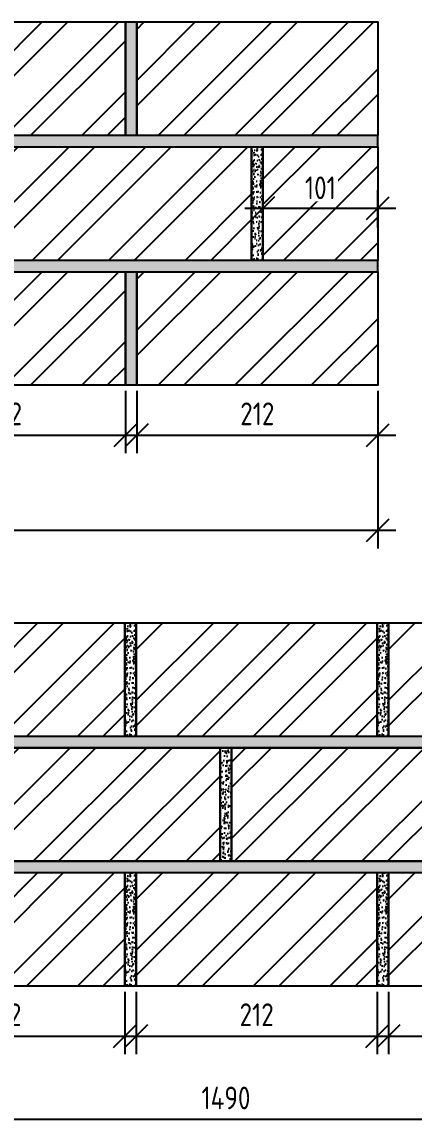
# Model space of a CAD drawing. Header units: millimetres. Extents: x 316173 to 317763, y 46618 to 48582.
# Drawn here: x 316823 to 317168, y 46634 to 47601 of the extents above; entities that cross this region are included whole.
import ezdxf

# ---------------------------------------------------------------- set-up
doc = ezdxf.new("R2010")
doc.units = ezdxf.units.MM
doc.layers.add('01_РАЗМЕРЫ-ВЫНОСКИ', color=4, linetype='Continuous')
doc.styles.add('ГОСТ 2.304', font='CS_Gost2304.shx')
doc.dimstyles.new('СПДС', dxfattribs={"dimscale": 100, "dimtxt": 2.5, "dimasz": 2.5, "dimexe": 2, "dimexo": 0.625, "dimgap": 1, "dimtad": 1, "dimdec": 0, "dimtxsty": 'ГОСТ 2.304', "dimblk": 'OBLIQUE', "dimblk1": 'OBLIQUE', "dimblk2": 'OBLIQUE', "dimcen": 2.5, "dimdle": 2, "dimadec": 0, "dimazin": 2, "dimtfac": 0.75, "dimtdec": 4, "dimtmove": 1, "dimatfit": 3, "dimfxl": 1, "dimtfill": 1, "dimtolj": 1, "dimarcsym": 1})

# ---------------------------------------------------------------- blocks, each defined once
blk = doc.blocks.new('_Oblique')
at = {"color": 0, "linetype": 'ByBlock', "lineweight": -2}
blk.add_line((-0.5, -0.5), (0.5, 0.5), dxfattribs=at)
blk = doc.blocks.new('*D1636')
at = {"color": 0, "lineweight": -2, "ltscale": 20, "transparency": 16777216}
for p, q in [((316257.67, 47275.65), (316257.67, 47137)), ((317135.67, 47275.65), (317135.67, 47137)), ((316241.67, 47153), (317151.67, 47153))]:
    blk.add_line(p, q, dxfattribs=at)
at = {"layer": 'Defpoints', "color": 0, "ltscale": 20, "transparency": 16777216}
for p in [(316257.67, 47280.65), (317135.67, 47280.65), (317135.67, 47153)]:
    blk.add_point(p, dxfattribs=at)
at = {"color": 0, "lineweight": -2, "ltscale": 20, "transparency": 16777216, "xscale": 20, "yscale": 20, "zscale": 20, "rotation": 180}
blk.add_blockref('_Oblique', (316257.67, 47153), dxfattribs=at)
at = {"color": 0, "lineweight": -2, "ltscale": 20, "transparency": 16777216, "xscale": 20, "yscale": 20, "zscale": 20}
blk.add_blockref('_Oblique', (317135.67, 47153), dxfattribs=at)
at = {"color": 0, "ltscale": 20, "transparency": 16777216, "insert": (316696.67, 47171), "char_height": 20, "attachment_point": 5, "style": 'ГОСТ 2.304', "bg_fill": 3, "box_fill_scale": 1.1, "bg_fill_color": 256, "bg_fill_true_color": 13158600, "bg_fill_transparency": 0}
blk.add_mtext('\\A1;878', dxfattribs=at)
blk = doc.blocks.new('*D1640')
at = {"color": 0, "lineweight": -2, "ltscale": 20, "transparency": 16777216}
for p, q in [((316701.67, 47275.65), (316701.67, 47220.74)), ((316913.67, 47275.65), (316913.67, 47220.74)), ((316685.67, 47236.74), (316929.67, 47236.74))]:
    blk.add_line(p, q, dxfattribs=at)
at = {"layer": 'Defpoints', "color": 0, "ltscale": 20, "transparency": 16777216}
for p in [(316701.67, 47280.65), (316913.67, 47280.65), (316913.67, 47236.74)]:
    blk.add_point(p, dxfattribs=at)
at = {"color": 0, "lineweight": -2, "ltscale": 20, "transparency": 16777216, "xscale": 20, "yscale": 20, "zscale": 20, "rotation": 180}
blk.add_blockref('_Oblique', (316701.67, 47236.74), dxfattribs=at)
at = {"color": 0, "lineweight": -2, "ltscale": 20, "transparency": 16777216, "xscale": 20, "yscale": 20, "zscale": 20}
blk.add_blockref('_Oblique', (316913.67, 47236.74), dxfattribs=at)
at = {"color": 0, "ltscale": 20, "transparency": 16777216, "insert": (316807.67, 47255.51), "char_height": 20, "attachment_point": 5, "style": 'ГОСТ 2.304', "bg_fill": 3, "box_fill_scale": 1.1, "bg_fill_color": 256, "bg_fill_true_color": 13158600, "bg_fill_transparency": 0}
blk.add_mtext('\\A1;212', dxfattribs=at)
blk = doc.blocks.new('*D1641')
at = {"color": 0, "lineweight": -2, "ltscale": 20, "transparency": 16777216}
for p, q in [((316923.67, 47275.65), (316923.67, 47220.74)), ((317135.67, 47275.65), (317135.67, 47220.74)), ((316907.67, 47236.74), (317151.67, 47236.74))]:
    blk.add_line(p, q, dxfattribs=at)
at = {"layer": 'Defpoints', "color": 0, "ltscale": 20, "transparency": 16777216}
for p in [(316923.67, 47280.65), (317135.67, 47280.65), (317135.67, 47236.74)]:
    blk.add_point(p, dxfattribs=at)
at = {"color": 0, "lineweight": -2, "ltscale": 20, "transparency": 16777216, "xscale": 20, "yscale": 20, "zscale": 20, "rotation": 180}
blk.add_blockref('_Oblique', (316923.67, 47236.74), dxfattribs=at)
at = {"color": 0, "lineweight": -2, "ltscale": 20, "transparency": 16777216, "xscale": 20, "yscale": 20, "zscale": 20}
blk.add_blockref('_Oblique', (317135.67, 47236.74), dxfattribs=at)
at = {"color": 0, "ltscale": 20, "transparency": 16777216, "insert": (317029.67, 47255.51), "char_height": 20, "attachment_point": 5, "style": 'ГОСТ 2.304', "bg_fill": 3, "box_fill_scale": 1.1, "bg_fill_color": 256, "bg_fill_true_color": 13158600, "bg_fill_transparency": 0}
blk.add_mtext('\\A1;212', dxfattribs=at)
blk = doc.blocks.new('*D1647')
at = {"color": 0, "lineweight": -2, "ltscale": 20, "transparency": 16777216}
for p, q in [((316257.1, 46746.41), (316257.1, 46618.37)), ((317747.1, 46746.41), (317747.1, 46618.37)), ((316241.1, 46634.37), (317763.1, 46634.37))]:
    blk.add_line(p, q, dxfattribs=at)
at = {"layer": 'Defpoints', "color": 0, "ltscale": 20, "transparency": 16777216}
for p in [(316257.1, 46751.41), (317747.1, 46751.41), (317747.1, 46634.37)]:
    blk.add_point(p, dxfattribs=at)
at = {"color": 0, "lineweight": -2, "ltscale": 20, "transparency": 16777216, "xscale": 20, "yscale": 20, "zscale": 20, "rotation": 180}
blk.add_blockref('_Oblique', (316257.1, 46634.37), dxfattribs=at)
at = {"color": 0, "lineweight": -2, "ltscale": 20, "transparency": 16777216, "xscale": 20, "yscale": 20, "zscale": 20}
blk.add_blockref('_Oblique', (317747.1, 46634.37), dxfattribs=at)
at = {"color": 0, "ltscale": 20, "transparency": 16777216, "insert": (317002.1, 46652.95), "char_height": 20, "attachment_point": 5, "style": 'ГОСТ 2.304', "bg_fill": 3, "box_fill_scale": 1.1, "bg_fill_color": 256, "bg_fill_true_color": 13158600, "bg_fill_transparency": 0}
blk.add_mtext('\\A1;1490', dxfattribs=at)
blk = doc.blocks.new('*D1651')
at = {"color": 0, "lineweight": -2, "ltscale": 20, "transparency": 16777216}
for p, q in [((316701.1, 46746.41), (316701.1, 46691.5)), ((316913.1, 46746.41), (316913.1, 46691.5)), ((316685.1, 46707.5), (316929.1, 46707.5))]:
    blk.add_line(p, q, dxfattribs=at)
at = {"layer": 'Defpoints', "color": 0, "ltscale": 20, "transparency": 16777216}
for p in [(316701.1, 46751.41), (316913.1, 46751.41), (316913.1, 46707.5)]:
    blk.add_point(p, dxfattribs=at)
at = {"color": 0, "lineweight": -2, "ltscale": 20, "transparency": 16777216, "xscale": 20, "yscale": 20, "zscale": 20, "rotation": 180}
blk.add_blockref('_Oblique', (316701.1, 46707.5), dxfattribs=at)
at = {"color": 0, "lineweight": -2, "ltscale": 20, "transparency": 16777216, "xscale": 20, "yscale": 20, "zscale": 20}
blk.add_blockref('_Oblique', (316913.1, 46707.5), dxfattribs=at)
at = {"color": 0, "ltscale": 20, "transparency": 16777216, "insert": (316807.1, 46726.27), "char_height": 20, "attachment_point": 5, "style": 'ГОСТ 2.304', "bg_fill": 3, "box_fill_scale": 1.1, "bg_fill_color": 256, "bg_fill_true_color": 13158600, "bg_fill_transparency": 0}
blk.add_mtext('\\A1;212', dxfattribs=at)
blk = doc.blocks.new('*D1652')
at = {"color": 0, "lineweight": -2, "ltscale": 20, "transparency": 16777216}
for p, q in [((316923.1, 46746.41), (316923.1, 46691.5)), ((317135.1, 46746.41), (317135.1, 46691.5)), ((316907.1, 46707.5), (317151.1, 46707.5))]:
    blk.add_line(p, q, dxfattribs=at)
at = {"layer": 'Defpoints', "color": 0, "ltscale": 20, "transparency": 16777216}
for p in [(316923.1, 46751.41), (317135.1, 46751.41), (317135.1, 46707.5)]:
    blk.add_point(p, dxfattribs=at)
at = {"color": 0, "lineweight": -2, "ltscale": 20, "transparency": 16777216, "xscale": 20, "yscale": 20, "zscale": 20, "rotation": 180}
blk.add_blockref('_Oblique', (316923.1, 46707.5), dxfattribs=at)
at = {"color": 0, "lineweight": -2, "ltscale": 20, "transparency": 16777216, "xscale": 20, "yscale": 20, "zscale": 20}
blk.add_blockref('_Oblique', (317135.1, 46707.5), dxfattribs=at)
at = {"color": 0, "ltscale": 20, "transparency": 16777216, "insert": (317029.1, 46726.27), "char_height": 20, "attachment_point": 5, "style": 'ГОСТ 2.304', "bg_fill": 3, "box_fill_scale": 1.1, "bg_fill_color": 256, "bg_fill_true_color": 13158600, "bg_fill_transparency": 0}
blk.add_mtext('\\A1;212', dxfattribs=at)
blk = doc.blocks.new('*D1653')
at = {"color": 0, "lineweight": -2, "ltscale": 20, "transparency": 16777216}
for p, q in [((317145.1, 46746.41), (317145.1, 46691.5)), ((317357.1, 46746.41), (317357.1, 46691.5)), ((317129.1, 46707.5), (317373.1, 46707.5))]:
    blk.add_line(p, q, dxfattribs=at)
at = {"layer": 'Defpoints', "color": 0, "ltscale": 20, "transparency": 16777216}
for p in [(317145.1, 46751.41), (317357.1, 46751.41), (317357.1, 46707.5)]:
    blk.add_point(p, dxfattribs=at)
at = {"color": 0, "lineweight": -2, "ltscale": 20, "transparency": 16777216, "xscale": 20, "yscale": 20, "zscale": 20, "rotation": 180}
blk.add_blockref('_Oblique', (317145.1, 46707.5), dxfattribs=at)
at = {"color": 0, "lineweight": -2, "ltscale": 20, "transparency": 16777216, "xscale": 20, "yscale": 20, "zscale": 20}
blk.add_blockref('_Oblique', (317357.1, 46707.5), dxfattribs=at)
at = {"color": 0, "ltscale": 20, "transparency": 16777216, "insert": (317251.1, 46726.27), "char_height": 20, "attachment_point": 5, "style": 'ГОСТ 2.304', "bg_fill": 3, "box_fill_scale": 1.1, "bg_fill_color": 256, "bg_fill_true_color": 13158600, "bg_fill_transparency": 0}
blk.add_mtext('\\A1;212', dxfattribs=at)
blk = doc.blocks.new('*D1662')
at = {"color": 0, "lineweight": -2, "ltscale": 20, "transparency": 16777216}
for p, q in [((317034.67, 47419.52), (317034.67, 47452.55)), ((317135.67, 47419.52), (317135.67, 47452.55)), ((317018.67, 47436.55), (317151.67, 47436.55))]:
    blk.add_line(p, q, dxfattribs=at)
at = {"layer": 'Defpoints', "color": 0, "ltscale": 20, "transparency": 16777216}
for p in [(317135.67, 47436.55), (317034.67, 47414.52), (317135.67, 47414.52)]:
    blk.add_point(p, dxfattribs=at)
at = {"color": 0, "lineweight": -2, "ltscale": 20, "transparency": 16777216, "xscale": 20, "yscale": 20, "zscale": 20, "rotation": 180}
blk.add_blockref('_Oblique', (317034.67, 47436.55), dxfattribs=at)
at = {"color": 0, "lineweight": -2, "ltscale": 20, "transparency": 16777216, "xscale": 20, "yscale": 20, "zscale": 20}
blk.add_blockref('_Oblique', (317135.67, 47436.55), dxfattribs=at)
at = {"color": 0, "ltscale": 20, "transparency": 16777216, "insert": (317085.17, 47454.55), "char_height": 20, "attachment_point": 5, "style": 'ГОСТ 2.304', "bg_fill": 3, "box_fill_scale": 1.1, "bg_fill_color": 256, "bg_fill_true_color": 13158600, "bg_fill_transparency": 0}
blk.add_mtext('\\A1;101', dxfattribs=at)
blk = doc.blocks.new('кладка 3')
at = {"ltscale": 5}
h = blk.add_hatch(dxfattribs=at)
h.set_pattern_fill('ANSI32', color=6, scale=5)
h.set_pattern_definition([(45, (191735.727, -386.106), (-33.67596, 33.67596), []), (45, (191758.177, -386.106), (-33.67596, 33.67596), [])])
h.paths.add_polyline_path([(316257.67, 47600.65), (316469.67, 47600.65), (316469.67, 47500.65), (316257.67, 47500.65)])
h.paths.add_polyline_path([(316479.67, 47600.65), (316691.67, 47600.65), (316691.67, 47500.65), (316479.67, 47500.65)])
h.paths.add_polyline_path([(316701.67, 47600.65), (316913.67, 47600.65), (316913.67, 47500.65), (316701.67, 47500.65)])
h.paths.add_polyline_path([(316923.67, 47600.65), (317135.67, 47600.65), (317135.67, 47500.65), (316923.67, 47500.65)])
at = {"ltscale": 0.05}
h = blk.add_hatch(dxfattribs=at)
h.set_pattern_fill('AR-CONC', color=256, scale=0.05)
h.set_pattern_definition([(50, (191735.7266, -386.1056), (9.10923345, -0.79695428), [0.9525, -10.4775]), (355, (191735.727, -386.106), (-1.7621711, 9.55284226), [0.762, -8.3820292]), (100.451445, (191736.486, -386.172), (7.34706235, 8.7558876), [0.80950044, -8.9045122]), (46.1842, (191735.727, -383.566), (13.553952, -2.1021164), [1.42875, -15.71625]), (96.635558, (191736.856, -383.741), (11.8702067, 12.3713062), [1.2142512, -13.3567804]), (351.184151, (191735.727, -383.566), (11.8702067, 12.3713062), [1.1429984, -12.5729866]), (21, (191736.9966, -384.2006), (7.58071956, -5.1132599), [0.9525, -10.4775]), (326, (191736.997, -384.201), (3.0901014, 9.2093983), [0.762, -8.382]), (71.451445, (191737.628, -384.627), (10.67082096, 4.09613844), [0.80950044, -8.9044969]), (37.5, (191735.7266, -386.1056), (0.15443016, 4.22775194), [0, -8.2804, 0, -8.509, 0, -8.41375]), (7.5, (191735.7266, -386.1056), (3.34098313, 5.00902874), [0, -4.8514, 0, -8.0899, 0, -3.20675]), (327.5, (191732.8945, -386.1056), (6.77952976, -0.2864372), [0, -3.175, 0, -9.906, 0, -13.1445]), (317.5, (191731.6245, -386.1056), (7.40645907, 1.27132455), [0, -4.1275, 0, -6.5786, 0, -9.3345])])
h.paths.add_polyline_path([(316469.67, 47600.65), (316479.67, 47600.65), (316479.67, 47500.65), (316469.67, 47500.65)])
h.paths.add_polyline_path([(316691.67, 47600.65), (316701.67, 47600.65), (316701.67, 47500.65), (316691.67, 47500.65)])
h.paths.add_polyline_path([(316913.67, 47600.65), (316923.67, 47600.65), (316923.67, 47500.65), (316913.67, 47500.65)])
h = blk.add_hatch(dxfattribs=at)
h.set_pattern_fill('AR-CONC', color=256, scale=0.05, angle=-90)
h.set_pattern_definition([(320, (268293.2805, 173312.652), (-0.79695428, -9.10923345), [0.9525, -10.4775]), (265, (268293.2805, 173312.652), (9.55284226, 1.7621711), [0.762, -8.3820292]), (10.451445, (268293.214, 173311.893), (8.7558876, -7.34706235), [0.80950044, -8.9045122]), (316.1842, (268295.82, 173312.652), (-2.1021164, -13.553952), [1.42875, -15.71625]), (6.635558, (268295.645, 173311.523), (12.3713062, -11.8702067), [1.2142512, -13.3567804]), (261.184151, (268295.82, 173312.652), (12.3713062, -11.8702067), [1.1429984, -12.5729866]), (291, (268295.1855, 173311.382), (-5.1132599, -7.58071956), [0.9525, -10.4775]), (236, (268295.1855, 173311.382), (9.2093983, -3.0901014), [0.762, -8.382]), (341.451445, (268294.759, 173310.75), (4.09613844, -10.67082096), [0.80950044, -8.9044969]), (307.5, (268293.2805, 173312.652), (4.22775194, -0.15443016), [0, -8.2804, 0, -8.509, 0, -8.41375]), (277.5, (268293.2805, 173312.652), (5.00902874, -3.34098313), [0, -4.8514, 0, -8.0899, 0, -3.20675]), (237.5, (268293.2805, 173315.484), (-0.2864372, -6.77952976), [0, -3.175, 0, -9.906, 0, -13.1445]), (227.5, (268293.2805, 173316.754), (1.27132455, -7.40645907), [0, -4.1275, 0, -6.5786, 0, -9.3345])])
h.paths.add_polyline_path([(317135.67, 47490.65), (317135.67, 47500.65), (316257.67, 47500.65), (316257.67, 47490.65)])
at = {"ltscale": 5}
h = blk.add_hatch(dxfattribs=at)
h.set_pattern_fill('ANSI32', color=6, scale=5)
h.set_pattern_definition([(45, (191624.727, -496.106), (-33.67596, 33.67596), []), (45, (191647.177, -496.106), (-33.67596, 33.67596), [])])
h.paths.add_polyline_path([(316257.67, 47490.65), (316358.67, 47490.65), (316358.67, 47390.65), (316257.67, 47390.65)])
h.paths.add_polyline_path([(316368.67, 47490.65), (316580.67, 47490.65), (316580.67, 47390.65), (316368.67, 47390.65)])
h.paths.add_polyline_path([(316590.67, 47490.65), (316802.67, 47490.65), (316802.67, 47390.65), (316590.67, 47390.65)])
h.paths.add_polyline_path([(316812.67, 47490.65), (317024.67, 47490.65), (317024.67, 47390.65), (316812.67, 47390.65)])
at = {"ltscale": 0.05}
h = blk.add_hatch(dxfattribs=at)
h.set_pattern_fill('AR-CONC', color=256, scale=0.05)
h.set_pattern_definition([(50, (191162.649, -573.7384), (9.10923345, -0.79695428), [0.9525, -10.4775]), (355, (191162.649, -573.738), (-1.7621711, 9.55284226), [0.762, -8.3820292]), (100.451445, (191163.408, -573.805), (7.34706235, 8.7558876), [0.80950044, -8.9045122]), (46.1842, (191162.649, -571.198), (13.553952, -2.1021164), [1.42875, -15.71625]), (96.635558, (191163.778, -571.374), (11.8702067, 12.3713062), [1.2142512, -13.3567804]), (351.184151, (191162.649, -571.198), (11.8702067, 12.3713062), [1.1429984, -12.5729866]), (21, (191163.919, -571.8334), (7.58071956, -5.1132599), [0.9525, -10.4775]), (326, (191163.919, -571.833), (3.0901014, 9.2093983), [0.762, -8.382]), (71.451445, (191164.55, -572.2595), (10.67082096, 4.09613844), [0.80950044, -8.9044969]), (37.5, (191162.6486, -573.7384), (0.15443016, 4.22775194), [0, -8.2804, 0, -8.509, 0, -8.41375]), (7.5, (191162.6486, -573.7384), (3.34098313, 5.00902874), [0, -4.8514, 0, -8.0899, 0, -3.20675]), (327.5, (191159.8165, -573.7384), (6.77952976, -0.2864372), [0, -3.175, 0, -9.906, 0, -13.1445]), (317.5, (191158.5465, -573.7384), (7.40645907, 1.27132455), [0, -4.1275, 0, -6.5786, 0, -9.3345])])
h.paths.add_polyline_path([(317024.67, 47490.65), (317034.67, 47490.65), (317034.67, 47390.65), (317024.67, 47390.65)])
at = {"ltscale": 5}
h = blk.add_hatch(dxfattribs=at)
h.set_pattern_fill('ANSI32', color=6, scale=5)
h.set_pattern_definition([(45, (192688.345, -574.29), (-33.67596, 33.67596), []), (45, (192710.796, -574.29), (-33.67596, 33.67596), [])])
h.paths.add_polyline_path([(317034.67, 47490.65), (317135.67, 47490.65), (317135.67, 47390.65), (317034.67, 47390.65)])
at = {"ltscale": 0.05}
h = blk.add_hatch(dxfattribs=at)
h.set_pattern_fill('AR-CONC', color=256, scale=0.05, angle=-90)
h.set_pattern_definition([(320, (268293.2805, 173202.652), (-0.79695428, -9.10923345), [0.9525, -10.4775]), (265, (268293.2805, 173202.652), (9.55284226, 1.7621711), [0.762, -8.3820292]), (10.451445, (268293.214, 173201.893), (8.7558876, -7.34706235), [0.80950044, -8.9045122]), (316.1842, (268295.82, 173202.652), (-2.1021164, -13.553952), [1.42875, -15.71625]), (6.635558, (268295.645, 173201.523), (12.3713062, -11.8702067), [1.2142512, -13.3567804]), (261.184151, (268295.82, 173202.652), (12.3713062, -11.8702067), [1.1429984, -12.5729866]), (291, (268295.1855, 173201.382), (-5.1132599, -7.58071956), [0.9525, -10.4775]), (236, (268295.1855, 173201.382), (9.2093983, -3.0901014), [0.762, -8.382]), (341.451445, (268294.759, 173200.75), (4.09613844, -10.67082096), [0.80950044, -8.9044969]), (307.5, (268293.2805, 173202.652), (4.22775194, -0.15443016), [0, -8.2804, 0, -8.509, 0, -8.41375]), (277.5, (268293.2805, 173202.652), (5.00902874, -3.34098313), [0, -4.8514, 0, -8.0899, 0, -3.20675]), (237.5, (268293.2805, 173205.484), (-0.2864372, -6.77952976), [0, -3.175, 0, -9.906, 0, -13.1445]), (227.5, (268293.2805, 173206.754), (1.27132455, -7.40645907), [0, -4.1275, 0, -6.5786, 0, -9.3345])])
h.paths.add_polyline_path([(317135.67, 47380.65), (317135.67, 47390.65), (316257.67, 47390.65), (316257.67, 47380.65)])
at = {"ltscale": 5}
h = blk.add_hatch(dxfattribs=at)
h.set_pattern_fill('ANSI32', color=6, scale=5)
h.set_pattern_definition([(45, (191735.727, -606.106), (-33.67596, 33.67596), []), (45, (191758.177, -606.106), (-33.67596, 33.67596), [])])
h.paths.add_polyline_path([(316257.67, 47380.65), (316469.67, 47380.65), (316469.67, 47280.65), (316257.67, 47280.65)])
h.paths.add_polyline_path([(316479.67, 47380.65), (316691.67, 47380.65), (316691.67, 47280.65), (316479.67, 47280.65)])
h.paths.add_polyline_path([(316701.67, 47380.65), (316913.67, 47380.65), (316913.67, 47280.65), (316701.67, 47280.65)])
h.paths.add_polyline_path([(316923.67, 47380.65), (317135.67, 47380.65), (317135.67, 47280.65), (316923.67, 47280.65)])
at = {"ltscale": 0.05}
h = blk.add_hatch(dxfattribs=at)
h.set_pattern_fill('AR-CONC', color=256, scale=0.05)
h.set_pattern_definition([(50, (191735.7266, -606.1056), (9.10923345, -0.79695428), [0.9525, -10.4775]), (355, (191735.727, -606.106), (-1.7621711, 9.55284226), [0.762, -8.3820292]), (100.451445, (191736.486, -606.172), (7.34706235, 8.7558876), [0.80950044, -8.9045122]), (46.1842, (191735.727, -603.566), (13.553952, -2.1021164), [1.42875, -15.71625]), (96.635558, (191736.856, -603.741), (11.8702067, 12.3713062), [1.2142512, -13.3567804]), (351.184151, (191735.727, -603.566), (11.8702067, 12.3713062), [1.1429984, -12.5729866]), (21, (191736.9966, -604.2006), (7.58071956, -5.1132599), [0.9525, -10.4775]), (326, (191736.997, -604.201), (3.0901014, 9.2093983), [0.762, -8.382]), (71.451445, (191737.628, -604.627), (10.67082096, 4.09613844), [0.80950044, -8.9044969]), (37.5, (191735.7266, -606.1056), (0.15443016, 4.22775194), [0, -8.2804, 0, -8.509, 0, -8.41375]), (7.5, (191735.7266, -606.1056), (3.34098313, 5.00902874), [0, -4.8514, 0, -8.0899, 0, -3.20675]), (327.5, (191732.8945, -606.1056), (6.77952976, -0.2864372), [0, -3.175, 0, -9.906, 0, -13.1445]), (317.5, (191731.6245, -606.1056), (7.40645907, 1.27132455), [0, -4.1275, 0, -6.5786, 0, -9.3345])])
h.paths.add_polyline_path([(316469.67, 47380.65), (316479.67, 47380.65), (316479.67, 47280.65), (316469.67, 47280.65)])
h.paths.add_polyline_path([(316691.67, 47380.65), (316701.67, 47380.65), (316701.67, 47280.65), (316691.67, 47280.65)])
h.paths.add_polyline_path([(316913.67, 47380.65), (316923.67, 47380.65), (316923.67, 47280.65), (316913.67, 47280.65)])
at = {"ltscale": 5}
h = blk.add_hatch(dxfattribs=at)
h.set_pattern_fill('ANSI32', color=6, scale=5)
h.set_pattern_definition([(45, (192798.78, -993.53), (-33.67596, 33.67596), []), (45, (192821.23, -993.53), (-33.67596, 33.67596), [])])
h.paths.add_polyline_path([(316701.1, 47071.41), (316913.1, 47071.41), (316913.1, 46971.41), (316701.1, 46971.41)])
at = {"ltscale": 0.05}
h = blk.add_hatch(dxfattribs=at)
h.set_pattern_fill('AR-CONC', color=256, scale=0.05)
h.set_pattern_definition([(50, (191051.084, -992.9795), (9.10923345, -0.79695428), [0.9525, -10.4775]), (355, (191051.084, -992.9795), (-1.7621711, 9.55284226), [0.762, -8.3820292]), (100.451445, (191051.843, -993.046), (7.34706235, 8.7558876), [0.80950044, -8.9045122]), (46.1842, (191051.084, -990.44), (13.553952, -2.1021164), [1.42875, -15.71625]), (96.635558, (191052.213, -990.615), (11.8702067, 12.3713062), [1.2142512, -13.3567804]), (351.184151, (191051.084, -990.44), (11.8702067, 12.3713062), [1.1429984, -12.5729866]), (21, (191052.354, -991.0745), (7.58071956, -5.1132599), [0.9525, -10.4775]), (326, (191052.354, -991.0745), (3.0901014, 9.2093983), [0.762, -8.382]), (71.451445, (191052.985, -991.501), (10.67082096, 4.09613844), [0.80950044, -8.9044969]), (37.5, (191051.0836, -992.9795), (0.15443016, 4.22775194), [0, -8.2804, 0, -8.509, 0, -8.41375]), (7.5, (191051.0836, -992.9795), (3.34098313, 5.00902874), [0, -4.8514, 0, -8.0899, 0, -3.20675]), (327.5, (191048.2515, -992.9795), (6.77952976, -0.2864372), [0, -3.175, 0, -9.906, 0, -13.1445]), (317.5, (191046.9815, -992.9795), (7.40645907, 1.27132455), [0, -4.1275, 0, -6.5786, 0, -9.3345])])
h.paths.add_polyline_path([(316913.1, 47071.41), (316923.1, 47071.41), (316923.1, 46971.41), (316913.1, 46971.41)])
at = {"ltscale": 5}
h = blk.add_hatch(dxfattribs=at)
h.set_pattern_fill('ANSI32', color=6, scale=5)
h.set_pattern_definition([(45, (193020.78, -993.53), (-33.67596, 33.67596), []), (45, (193043.23, -993.53), (-33.67596, 33.67596), [])])
h.paths.add_polyline_path([(316923.1, 47071.41), (317135.1, 47071.41), (317135.1, 46971.41), (316923.1, 46971.41)])
at = {"ltscale": 0.05}
h = blk.add_hatch(dxfattribs=at)
h.set_pattern_fill('AR-CONC', color=256, scale=0.05)
h.set_pattern_definition([(50, (191273.084, -992.9795), (9.10923345, -0.79695428), [0.9525, -10.4775]), (355, (191273.084, -992.9795), (-1.7621711, 9.55284226), [0.762, -8.3820292]), (100.451445, (191273.843, -993.046), (7.34706235, 8.7558876), [0.80950044, -8.9045122]), (46.1842, (191273.084, -990.44), (13.553952, -2.1021164), [1.42875, -15.71625]), (96.635558, (191274.213, -990.615), (11.8702067, 12.3713062), [1.2142512, -13.3567804]), (351.184151, (191273.084, -990.44), (11.8702067, 12.3713062), [1.1429984, -12.5729866]), (21, (191274.354, -991.0745), (7.58071956, -5.1132599), [0.9525, -10.4775]), (326, (191274.354, -991.0745), (3.0901014, 9.2093983), [0.762, -8.382]), (71.451445, (191274.985, -991.501), (10.67082096, 4.09613844), [0.80950044, -8.9044969]), (37.5, (191273.0836, -992.9795), (0.15443016, 4.22775194), [0, -8.2804, 0, -8.509, 0, -8.41375]), (7.5, (191273.0836, -992.9795), (3.34098313, 5.00902874), [0, -4.8514, 0, -8.0899, 0, -3.20675]), (327.5, (191270.2515, -992.9795), (6.77952976, -0.2864372), [0, -3.175, 0, -9.906, 0, -13.1445]), (317.5, (191268.9815, -992.9795), (7.40645907, 1.27132455), [0, -4.1275, 0, -6.5786, 0, -9.3345])])
h.paths.add_polyline_path([(317135.1, 47071.41), (317145.1, 47071.41), (317145.1, 46971.41), (317135.1, 46971.41)])
at = {"ltscale": 5}
h = blk.add_hatch(dxfattribs=at)
h.set_pattern_fill('ANSI32', color=6, scale=5)
h.set_pattern_definition([(45, (193242.78, -993.53), (-33.67596, 33.67596), []), (45, (193265.23, -993.53), (-33.67596, 33.67596), [])])
h.paths.add_polyline_path([(317145.1, 47071.41), (317357.1, 47071.41), (317357.1, 46971.41), (317145.1, 46971.41)])
at = {"ltscale": 0.05}
h = blk.add_hatch(dxfattribs=at)
h.set_pattern_fill('AR-CONC', color=256, scale=0.05, angle=-90)
h.set_pattern_definition([(320, (268292.7155, 172783.411), (-0.79695428, -9.10923345), [0.9525, -10.4775]), (265, (268292.715, 172783.411), (9.55284226, 1.7621711), [0.762, -8.3820292]), (10.451445, (268292.649, 172782.652), (8.7558876, -7.34706235), [0.80950044, -8.9045122]), (316.1842, (268295.255, 172783.411), (-2.1021164, -13.553952), [1.42875, -15.71625]), (6.635558, (268295.08, 172782.282), (12.3713062, -11.8702067), [1.2142512, -13.3567804]), (261.184151, (268295.255, 172783.411), (12.3713062, -11.8702067), [1.1429984, -12.5729866]), (291, (268294.6205, 172782.141), (-5.1132599, -7.58071956), [0.9525, -10.4775]), (236, (268294.62, 172782.141), (9.2093983, -3.0901014), [0.762, -8.382]), (341.451445, (268294.194, 172781.509), (4.09613844, -10.67082096), [0.80950044, -8.9044969]), (307.5, (268292.7155, 172783.411), (4.22775194, -0.15443016), [0, -8.2804, 0, -8.509, 0, -8.41375]), (277.5, (268292.7155, 172783.411), (5.00902874, -3.34098313), [0, -4.8514, 0, -8.0899, 0, -3.20675]), (237.5, (268292.7155, 172786.243), (-0.2864372, -6.77952976), [0, -3.175, 0, -9.906, 0, -13.1445]), (227.5, (268292.7155, 172787.513), (1.27132455, -7.40645907), [0, -4.1275, 0, -6.5786, 0, -9.3345])])
h.paths.add_polyline_path([(317747.1, 46961.41), (317747.1, 46971.41), (316257.1, 46971.41), (316257.1, 46961.41)])
at = {"ltscale": 5}
h = blk.add_hatch(dxfattribs=at)
h.set_pattern_fill('ANSI32', color=6, scale=5)
h.set_pattern_definition([(45, (191614.78, -1103.53), (-33.67596, 33.67596), []), (45, (191637.23, -1103.53), (-33.67596, 33.67596), [])])
h.paths.add_polyline_path([(316997.1, 46961.41), (316785.1, 46961.41), (316785.1, 46861.41), (316997.1, 46861.41)])
at = {"ltscale": 0.05}
h = blk.add_hatch(dxfattribs=at)
h.set_pattern_fill('AR-CONC', color=256, scale=0.05)
h.set_pattern_definition([(50, (190089.084, -1102.9795), (9.10923345, -0.79695428), [0.9525, -10.4775]), (355, (190089.084, -1102.9795), (-1.7621711, 9.55284226), [0.762, -8.3820292]), (100.451445, (190089.843, -1103.046), (7.34706235, 8.7558876), [0.80950044, -8.9045122]), (46.1842, (190089.084, -1100.44), (13.553952, -2.1021164), [1.42875, -15.71625]), (96.635558, (190090.213, -1100.615), (11.8702067, 12.3713062), [1.2142512, -13.3567804]), (351.184151, (190089.084, -1100.44), (11.8702067, 12.3713062), [1.1429984, -12.5729866]), (21, (190090.354, -1101.0745), (7.58071956, -5.1132599), [0.9525, -10.4775]), (326, (190090.354, -1101.0745), (3.0901014, 9.2093983), [0.762, -8.382]), (71.451445, (190090.985, -1101.501), (10.67082096, 4.09613844), [0.80950044, -8.9044969]), (37.5, (190089.0836, -1102.9795), (0.15443016, 4.22775194), [0, -8.2804, 0, -8.509, 0, -8.41375]), (7.5, (190089.0836, -1102.9795), (3.34098313, 5.00902874), [0, -4.8514, 0, -8.0899, 0, -3.20675]), (327.5, (190086.2515, -1102.9795), (6.77952976, -0.2864372), [0, -3.175, 0, -9.906, 0, -13.1445]), (317.5, (190084.9815, -1102.9795), (7.40645907, 1.27132455), [0, -4.1275, 0, -6.5786, 0, -9.3345])])
h.paths.add_polyline_path([(317007.1, 46961.41), (316997.1, 46961.41), (316997.1, 46861.41), (317007.1, 46861.41)])
at = {"ltscale": 5}
h = blk.add_hatch(dxfattribs=at)
h.set_pattern_fill('ANSI32', color=6, scale=5)
h.set_pattern_definition([(45, (191836.78, -1103.53), (-33.67596, 33.67596), []), (45, (191859.23, -1103.53), (-33.67596, 33.67596), [])])
h.paths.add_polyline_path([(317219.1, 46961.41), (317007.1, 46961.41), (317007.1, 46861.41), (317219.1, 46861.41)])
at = {"ltscale": 0.05}
h = blk.add_hatch(dxfattribs=at)
h.set_pattern_fill('AR-CONC', color=256, scale=0.05, angle=-90)
h.set_pattern_definition([(320, (268292.7155, 172673.411), (-0.79695428, -9.10923345), [0.9525, -10.4775]), (265, (268292.715, 172673.411), (9.55284226, 1.7621711), [0.762, -8.3820292]), (10.451445, (268292.649, 172672.652), (8.7558876, -7.34706235), [0.80950044, -8.9045122]), (316.1842, (268295.255, 172673.411), (-2.1021164, -13.553952), [1.42875, -15.71625]), (6.635558, (268295.08, 172672.282), (12.3713062, -11.8702067), [1.2142512, -13.3567804]), (261.184151, (268295.255, 172673.411), (12.3713062, -11.8702067), [1.1429984, -12.5729866]), (291, (268294.6205, 172672.141), (-5.1132599, -7.58071956), [0.9525, -10.4775]), (236, (268294.62, 172672.141), (9.2093983, -3.0901014), [0.762, -8.382]), (341.451445, (268294.194, 172671.509), (4.09613844, -10.67082096), [0.80950044, -8.9044969]), (307.5, (268292.7155, 172673.411), (4.22775194, -0.15443016), [0, -8.2804, 0, -8.509, 0, -8.41375]), (277.5, (268292.7155, 172673.411), (5.00902874, -3.34098313), [0, -4.8514, 0, -8.0899, 0, -3.20675]), (237.5, (268292.7155, 172676.243), (-0.2864372, -6.77952976), [0, -3.175, 0, -9.906, 0, -13.1445]), (227.5, (268292.7155, 172677.513), (1.27132455, -7.40645907), [0, -4.1275, 0, -6.5786, 0, -9.3345])])
h.paths.add_polyline_path([(317747.1, 46851.41), (317747.1, 46861.41), (316257.1, 46861.41), (316257.1, 46851.41)])
at = {"ltscale": 5}
h = blk.add_hatch(dxfattribs=at)
h.set_pattern_fill('ANSI32', color=6, scale=5)
h.set_pattern_definition([(45, (192798.78, -1213.53), (-33.67596, 33.67596), []), (45, (192821.23, -1213.53), (-33.67596, 33.67596), [])])
h.paths.add_polyline_path([(316701.1, 46851.41), (316913.1, 46851.41), (316913.1, 46751.41), (316701.1, 46751.41)])
at = {"ltscale": 0.05}
h = blk.add_hatch(dxfattribs=at)
h.set_pattern_fill('AR-CONC', color=256, scale=0.05)
h.set_pattern_definition([(50, (191051.084, -1212.9795), (9.10923345, -0.79695428), [0.9525, -10.4775]), (355, (191051.084, -1212.9795), (-1.7621711, 9.55284226), [0.762, -8.3820292]), (100.451445, (191051.843, -1213.046), (7.34706235, 8.7558876), [0.80950044, -8.9045122]), (46.1842, (191051.084, -1210.44), (13.553952, -2.1021164), [1.42875, -15.71625]), (96.635558, (191052.213, -1210.615), (11.8702067, 12.3713062), [1.2142512, -13.3567804]), (351.184151, (191051.084, -1210.44), (11.8702067, 12.3713062), [1.1429984, -12.5729866]), (21, (191052.354, -1211.0745), (7.58071956, -5.1132599), [0.9525, -10.4775]), (326, (191052.354, -1211.0745), (3.0901014, 9.2093983), [0.762, -8.382]), (71.451445, (191052.985, -1211.501), (10.67082096, 4.09613844), [0.80950044, -8.9044969]), (37.5, (191051.0836, -1212.9795), (0.15443016, 4.22775194), [0, -8.2804, 0, -8.509, 0, -8.41375]), (7.5, (191051.0836, -1212.9795), (3.34098313, 5.00902874), [0, -4.8514, 0, -8.0899, 0, -3.20675]), (327.5, (191048.2515, -1212.9795), (6.77952976, -0.2864372), [0, -3.175, 0, -9.906, 0, -13.1445]), (317.5, (191046.9815, -1212.9795), (7.40645907, 1.27132455), [0, -4.1275, 0, -6.5786, 0, -9.3345])])
h.paths.add_polyline_path([(316913.1, 46851.41), (316923.1, 46851.41), (316923.1, 46751.41), (316913.1, 46751.41)])
at = {"ltscale": 5}
h = blk.add_hatch(dxfattribs=at)
h.set_pattern_fill('ANSI32', color=6, scale=5)
h.set_pattern_definition([(45, (193020.78, -1213.53), (-33.67596, 33.67596), []), (45, (193043.23, -1213.53), (-33.67596, 33.67596), [])])
h.paths.add_polyline_path([(316923.1, 46851.41), (317135.1, 46851.41), (317135.1, 46751.41), (316923.1, 46751.41)])
at = {"ltscale": 0.05}
h = blk.add_hatch(dxfattribs=at)
h.set_pattern_fill('AR-CONC', color=256, scale=0.05)
h.set_pattern_definition([(50, (191273.084, -1212.9795), (9.10923345, -0.79695428), [0.9525, -10.4775]), (355, (191273.084, -1212.9795), (-1.7621711, 9.55284226), [0.762, -8.3820292]), (100.451445, (191273.843, -1213.046), (7.34706235, 8.7558876), [0.80950044, -8.9045122]), (46.1842, (191273.084, -1210.44), (13.553952, -2.1021164), [1.42875, -15.71625]), (96.635558, (191274.213, -1210.615), (11.8702067, 12.3713062), [1.2142512, -13.3567804]), (351.184151, (191273.084, -1210.44), (11.8702067, 12.3713062), [1.1429984, -12.5729866]), (21, (191274.354, -1211.0745), (7.58071956, -5.1132599), [0.9525, -10.4775]), (326, (191274.354, -1211.0745), (3.0901014, 9.2093983), [0.762, -8.382]), (71.451445, (191274.985, -1211.501), (10.67082096, 4.09613844), [0.80950044, -8.9044969]), (37.5, (191273.0836, -1212.9795), (0.15443016, 4.22775194), [0, -8.2804, 0, -8.509, 0, -8.41375]), (7.5, (191273.0836, -1212.9795), (3.34098313, 5.00902874), [0, -4.8514, 0, -8.0899, 0, -3.20675]), (327.5, (191270.2515, -1212.9795), (6.77952976, -0.2864372), [0, -3.175, 0, -9.906, 0, -13.1445]), (317.5, (191268.9815, -1212.9795), (7.40645907, 1.27132455), [0, -4.1275, 0, -6.5786, 0, -9.3345])])
h.paths.add_polyline_path([(317135.1, 46851.41), (317145.1, 46851.41), (317145.1, 46751.41), (317135.1, 46751.41)])
at = {"ltscale": 5}
h = blk.add_hatch(dxfattribs=at)
h.set_pattern_fill('ANSI32', color=6, scale=5)
h.set_pattern_definition([(45, (193242.78, -1213.53), (-33.67596, 33.67596), []), (45, (193265.23, -1213.53), (-33.67596, 33.67596), [])])
h.paths.add_polyline_path([(317145.1, 46851.41), (317357.1, 46851.41), (317357.1, 46751.41), (317145.1, 46751.41)])
at = {"color": 6, "ltscale": 20}
for points in [[(316701.67, 47600.65), (316913.67, 47600.65), (316913.67, 47500.65), (316701.67, 47500.65)], [(316923.67, 47600.65), (317135.67, 47600.65), (317135.67, 47500.65), (316923.67, 47500.65)], [(316812.67, 47490.65), (317024.67, 47490.65), (317024.67, 47390.65), (316812.67, 47390.65)], [(316701.67, 47380.65), (316913.67, 47380.65), (316913.67, 47280.65), (316701.67, 47280.65)], [(316923.67, 47380.65), (317135.67, 47380.65), (317135.67, 47280.65), (316923.67, 47280.65)]]:
    blk.add_lwpolyline(points, close=True, dxfattribs=at)
at = {"ltscale": 20}
for points in [[(316913.67, 47600.65), (316923.67, 47600.65), (316923.67, 47500.65), (316913.67, 47500.65)], [(317135.67, 47490.65), (317135.67, 47500.65), (316257.67, 47500.65), (316257.67, 47490.65)], [(317024.67, 47490.65), (317034.67, 47490.65), (317034.67, 47390.65), (317024.67, 47390.65)], [(317135.67, 47380.65), (317135.67, 47390.65), (316257.67, 47390.65), (316257.67, 47380.65)], [(316913.67, 47380.65), (316923.67, 47380.65), (316923.67, 47280.65), (316913.67, 47280.65)], [(316913.1, 47071.41), (316923.1, 47071.41), (316923.1, 46971.41), (316913.1, 46971.41)], [(317135.1, 47071.41), (317145.1, 47071.41), (317145.1, 46971.41), (317135.1, 46971.41)], [(317747.1, 46961.41), (317747.1, 46971.41), (316257.1, 46971.41), (316257.1, 46961.41)], [(317007.1, 46961.41), (316997.1, 46961.41), (316997.1, 46861.41), (317007.1, 46861.41)], [(317747.1, 46851.41), (317747.1, 46861.41), (316257.1, 46861.41), (316257.1, 46851.41)], [(316913.1, 46851.41), (316923.1, 46851.41), (316923.1, 46751.41), (316913.1, 46751.41)], [(317135.1, 46851.41), (317145.1, 46851.41), (317145.1, 46751.41), (317135.1, 46751.41)]]:
    blk.add_lwpolyline(points, close=True, dxfattribs=at)
at = {"color": 6, "ltscale": 5}
for points in [[(317034.67, 47490.65), (317135.67, 47490.65), (317135.67, 47390.65), (317034.67, 47390.65)], [(316701.1, 47071.41), (316913.1, 47071.41), (316913.1, 46971.41), (316701.1, 46971.41)], [(316923.1, 47071.41), (317135.1, 47071.41), (317135.1, 46971.41), (316923.1, 46971.41)], [(317145.1, 47071.41), (317357.1, 47071.41), (317357.1, 46971.41), (317145.1, 46971.41)], [(316997.1, 46961.41), (316785.1, 46961.41), (316785.1, 46861.41), (316997.1, 46861.41)], [(317219.1, 46961.41), (317007.1, 46961.41), (317007.1, 46861.41), (317219.1, 46861.41)], [(316701.1, 46851.41), (316913.1, 46851.41), (316913.1, 46751.41), (316701.1, 46751.41)], [(316923.1, 46851.41), (317135.1, 46851.41), (317135.1, 46751.41), (316923.1, 46751.41)], [(317145.1, 46851.41), (317357.1, 46851.41), (317357.1, 46751.41), (317145.1, 46751.41)]]:
    blk.add_lwpolyline(points, close=True, dxfattribs=at)
at = {"color": 4, "ltscale": 20}
for base, p1, p2, picture, middle in [((317135.67, 47436.55), (317034.67, 47414.52), (317135.67, 47414.52), '*D1662', (317085.17, 47454.55)), ((317135.67, 47153), (316257.67, 47280.65), (317135.67, 47280.65), '*D1636', (316696.67, 47171)), ((317747.1, 46634.37), (316257.1, 46751.41), (317747.1, 46751.41), '*D1647', (317002.1, 46652.95))]:
    dim = blk.add_linear_dim(base=base, p1=p1, p2=p2, dimstyle='СПДС', override={"dimscale": 8}, dxfattribs=at)
    dim.commit()
    dim.dimension.update_dxf_attribs({"geometry": picture, "text_midpoint": middle})
for base, p1, p2, picture, middle in [((316913.67, 47236.74), (316701.67, 47280.65), (316913.67, 47280.65), '*D1640', (316807.67, 47255.51)), ((316913.1, 46707.5), (316701.1, 46751.41), (316913.1, 46751.41), '*D1651', (316807.1, 46726.27))]:
    dim = blk.add_linear_dim(base=base, p1=p1, p2=p2, dimstyle='СПДС', override={"dimscale": 8}, dxfattribs=at)
    dim.commit()
    dim.dimension.update_dxf_attribs({"geometry": picture, "text_midpoint": middle})
for base, p1, p2, picture, middle in [((317135.67, 47236.74), (316923.67, 47280.65), (317135.67, 47280.65), '*D1641', (317029.67, 47255.51)), ((317135.1, 46707.5), (316923.1, 46751.41), (317135.1, 46751.41), '*D1652', (317029.1, 46726.27))]:
    dim = blk.add_linear_dim(base=base, p1=p1, p2=p2, dimstyle='СПДС', override={"dimscale": 8}, dxfattribs=at)
    dim.commit()
    dim.dimension.update_dxf_attribs({"geometry": picture, "text_midpoint": middle})
dim = blk.add_linear_dim(base=(317357.1, 46707.5), p1=(317145.1, 46751.41), p2=(317357.1, 46751.41), dimstyle='СПДС', override={"dimscale": 8}, dxfattribs=at)
dim.commit()
dim.dimension.update_dxf_attribs({"geometry": '*D1653', "text_midpoint": (317251.1, 46726.27)})

msp = doc.modelspace()

# ---------------------------------------------------------------- block references
at = {"layer": '01_РАЗМЕРЫ-ВЫНОСКИ'}
msp.add_blockref('кладка 3', (0, 0), dxfattribs=at)

doc.saveas('drawing.dxf')
